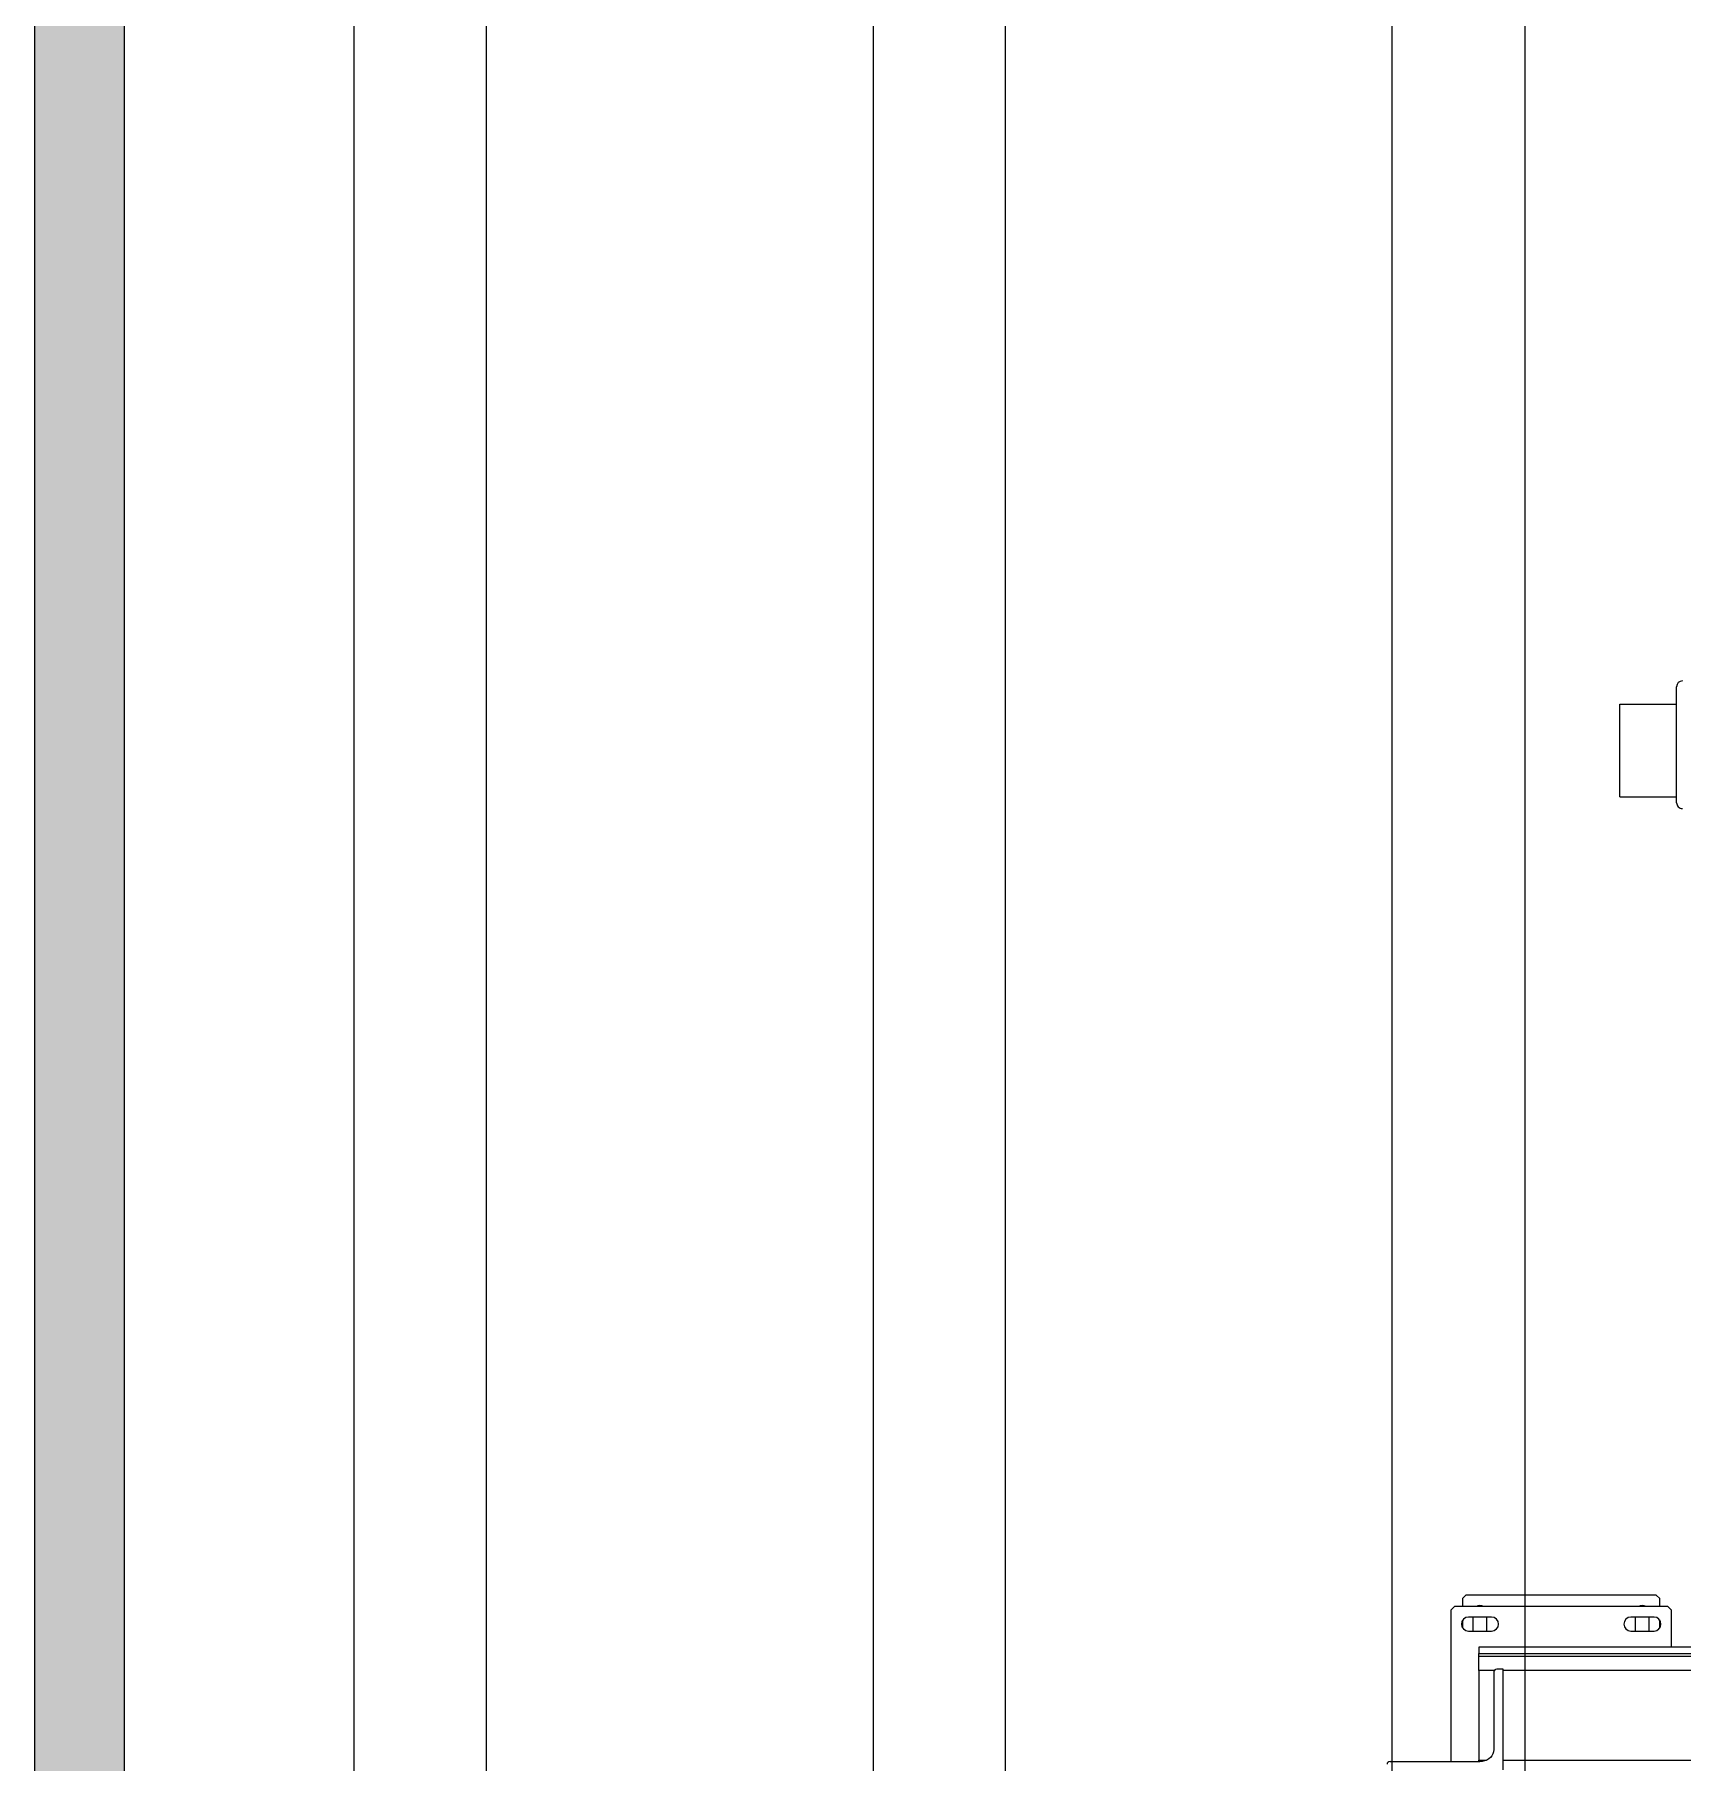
# Model space of a CAD drawing. Header units: millimetres. Extents: x 6622 to 532820, y 3370 to 359312.
# Drawn here: x 457270 to 458690, y 313241 to 314731 of the extents above; entities that cross this region are included whole.
import ezdxf

# ---------------------------------------------------------------- set-up
doc = ezdxf.new("R2010")
doc.units = ezdxf.units.MM

# ---------------------------------------------------------------- blocks, each defined once
blk = doc.blocks.new('A$C6F3A12F4')
at = {"color": 2, "linetype": 'Continuous', "lineweight": 25}
for p, q in [((1285.2, 2635), (1285.2, 1065)), ((1290.6, 1065), (1290.6, 2635)), ((1293.2, 2635), (1293.2, 1065)), ((1305.2, 2614), (1305.2, 1085.9)), ((1382.6, 1085.9), (1382.6, 2614)), ((557, 1235.5), (457, 1235.5)), ((472, 1186.5), (472, 1235.5)), ((552, 1186.5), (552, 1235.5)), ((1253.2, 1231), (1250.2, 1228)), ((1250.2, 1228), (1250.2, 1044)), ((1285.2, 1231), (1253.2, 1231)), ((1243.2, 1220.9), (1240.2, 1217.9)), ((1240.2, 1217.9), (1240.2, 1053.9)), ((1250.2, 1220.9), (1243.2, 1220.9)), ((1259.2, 1216), (1259.2, 1196)), ((1271.2, 1211.9), (1259.2, 1211.9)), ((1268.7, 1220.9), (1261.7, 1220.9)), ((1271.2, 1196), (1271.2, 1216)), ((1259.2, 1199.9), (1271.2, 1199.9)), ((552, 1186.5), (472, 1186.5)), ((1259.2, 1076), (1259.2, 1056)), ((1271.2, 1056), (1271.2, 1076)), ((1390.8, 1085.9), (1304.2, 1085.9)), ((1304.2, 1085.9), (1304.2, 1080.5)), ((1305.2, 1078.3), (1305.2, 1065)), ((1306.5, 1077.9), (1373.5, 1077.9)), ((1271.2, 1071.9), (1259.2, 1071.9)), ((1259.2, 1059.9), (1271.2, 1059.9)), ((1285.2, 1065), (1290.6, 1065)), ((1293.2, 1065), (1290.6, 1065)), ((1305.2, 1065), (1293.2, 1065)), ((1305.2, 1065), (1382.6, 1065)), ((1382.6, 1065), (1382.6, 1071.7)), ((1383.9, 1065), (1382.6, 1065)), ((1383.9, 1065.9), (1383.9, 988.5)), ((1240.2, 1053.9), (1243.2, 1050.9)), ((1243.2, 1050.9), (1250.2, 1050.9)), ((1250.2, 1044), (1253.2, 1041)), ((1262, 1050.9), (1268.4, 1050.9)), ((1253.2, 1041), (1383.9, 1041))]:
    blk.add_line(p, q, dxfattribs=at)
at = {"color": 2, "linetype": 'Continuous', "lineweight": 25, "flags": 128}
blk.add_lwpolyline([(1373.5, 1077.9), (1375.3, 1077.7), (1377, 1077.2), (1378.7, 1076.3), (1380.2, 1075.1), (1381.4, 1073.6), (1382.5, 1071.9), (1383.2, 1070), (1383.7, 1068), (1383.9, 1065.9)], dxfattribs=at)
at = {"color": 2, "linetype": 'Continuous', "lineweight": 25}
for centre, radius, start, end in [((457, 1240.5), 5, 180, 270), ((557, 1240.5), 5, 270, 0), ((1265.2, 1216), 6, 0, 180), ((1255.2, 1205.9), 6, 146.4427, 213.5573), ((1265.2, 1196), 6, 180, 0), ((1265.2, 1076), 6, 0, 180), ((1306.6, 1080.3), 2.44, 176.1901, 265.5954), ((1255.2, 1065.9), 6, 146.4427, 213.5573), ((1265.2, 1056), 6, 180, 0), ((1386.3, 988.3), 2.44, 176.1871, 265.5984)]:
    blk.add_arc(centre, radius, start, end, dxfattribs=at)
blk = doc.blocks.new('A$C2A5E29B8')
at = {"color": 3}
for p, q in [((95.4, 5126), (95.4, 0)), ((209.6, 0), (209.6, 5126)), ((542.9, 5126), (542.9, 0)), ((657.1, 0), (657.1, 5126)), ((990.4, 0), (990.4, 5126)), ((1104.6, 5126), (1104.6, 0))]:
    blk.add_line(p, q, dxfattribs=at)

msp = doc.modelspace()

# ---------------------------------------------------------------- hatches: boundary and pattern name
h = msp.add_hatch()
h.set_pattern_fill('ANGLE', color=3, scale=5)
h.set_pattern_definition([(0, (0, 0), (0, 34.925), [25.4, -9.525]), (90, (0, 0), (-34.925, 2e-15), [25.4, -9.525])])
h.paths.add_polyline_path([(457347.529, 316220.48), (457270.086, 316220.48), (457270.086, 310970.961), (457347.529, 310970.961)])

# ---------------------------------------------------------------- linework, layer by layer
at = {"color": 3}
for p, q in [((457270.086, 316220.48), (457270.086, 310970.961)), ((457347.529, 310970.961), (457347.529, 316220.48))]:
    msp.add_line(p, q, dxfattribs=at)

# ---------------------------------------------------------------- block references
msp.add_blockref('A$C2A5E29B8', (457450, 311065.654), dxfattribs=at)
at = {"color": 0, "rotation": 270}
msp.add_blockref('A$C6F3A12F4', (457450, 314625.198), dxfattribs=at)

doc.saveas('drawing.dxf')
